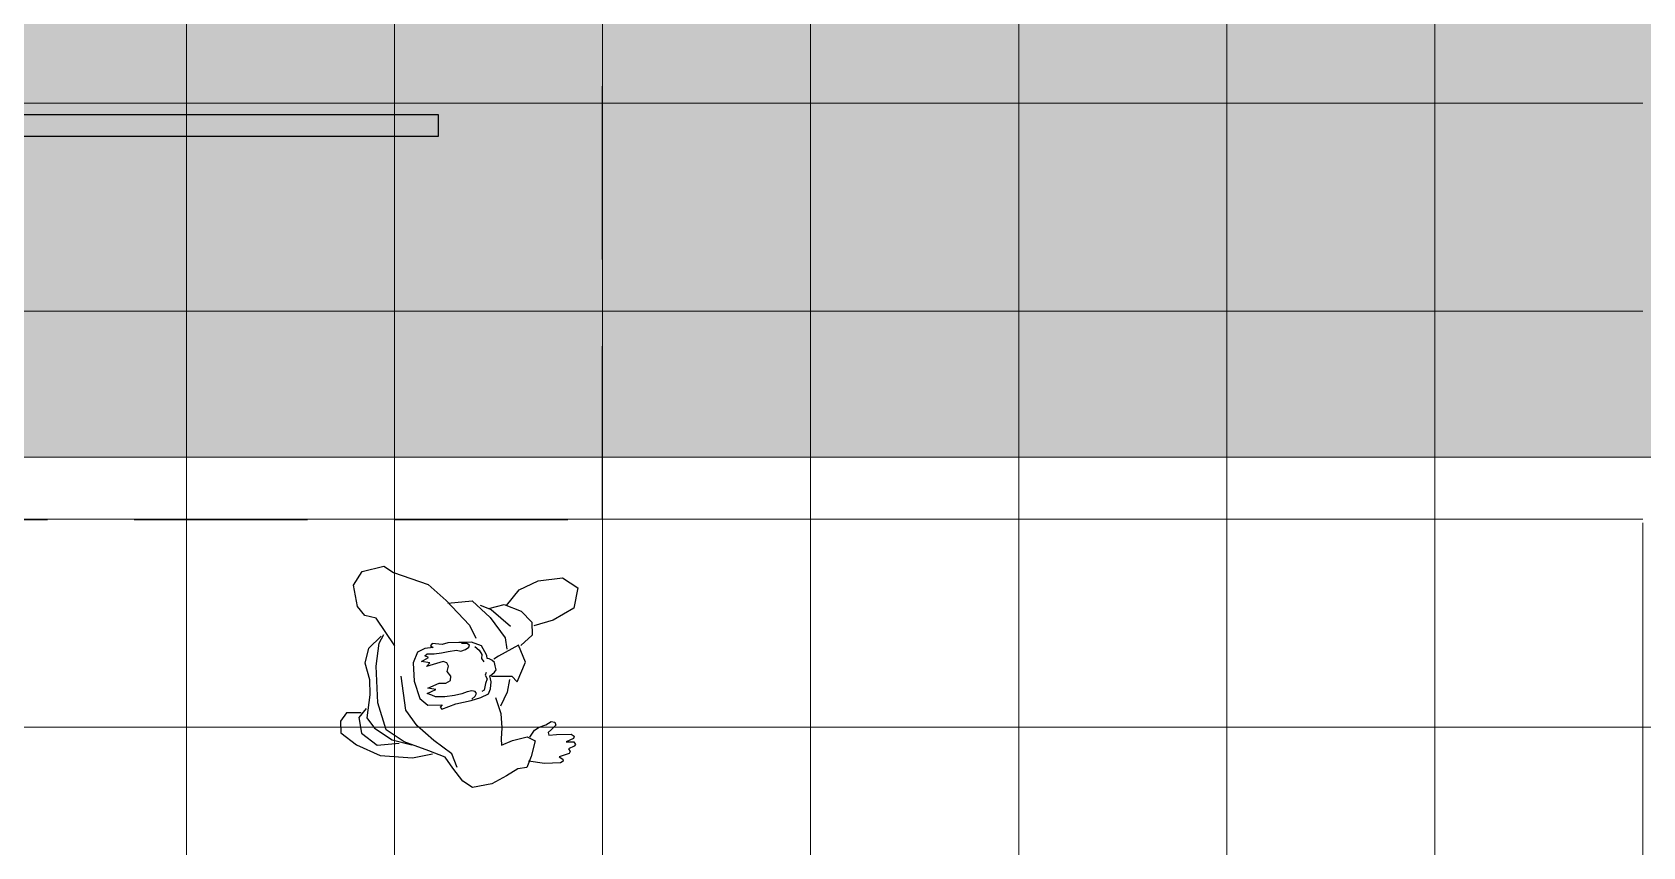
# Model space of a CAD drawing. Header units: millimetres. Extents: x 2335845 to 2509607, y 289014 to 361737.
# Drawn here: x 2365942 to 2370586, y 301757 to 304106 of the extents above; entities that cross this region are included whole.
import ezdxf

# ---------------------------------------------------------------- set-up
doc = ezdxf.new("R2010")
doc.units = ezdxf.units.MM
doc.linetypes.add('DASHED', pattern=[0.75, 0.5, -0.25])
for name, color, linetype in [('FLOOR MARK', 7, 'Continuous'), ('FR-CUSTOM', 40, 'Continuous'), ('I-FUR', 7, 'Continuous'), ('I-FURN', 7, 'Continuous')]:
    doc.layers.add(name, color=color, linetype=linetype)
for name, color, linetype, lineweight in [('TOA-FC-GYPSUM', 250, 'Continuous', 5), ('TOA-FL-TILE-2', 8, 'Continuous', 5), ('TOA-FL-TILE-3', 8, 'Continuous', 5)]:
    doc.layers.add(name, color=color, linetype=linetype, lineweight=lineweight)

# ---------------------------------------------------------------- blocks, each defined once
blk = doc.blocks.new('G$CEFFFF363')
at = {"layer": 'FR-CUSTOM', "ltscale": 5}
blk.add_lwpolyline([(957.8, 4765.9), (957.8, 6765.9), (882.8, 6765.9), (882.8, 4765.9)], close=True, dxfattribs=at)
blk = doc.blocks.new('Man_Walking')
at = {"color": 8}
for points in [[(6.99, 20.05), (5.67, 21.74), (5.22, 23.9), (5.48, 26.47), (6.87, 27.81), (8.86, 26.91), (9.59, 24.5), (9.74, 22.36)], [(21.06, 19.29), (20.45, 19.95), (20.28, 20.49), (20.18, 21.24), (19.98, 21.85), (20.11, 22.23), (20.47, 22.26), (20.81, 21.71), (21.04, 21.29), (21.32, 21.29), (21.44, 22.11), (21.75, 23.61), (22.01, 23.87), (22.24, 23.76), (22.41, 22.92), (22.6, 23.71), (22.91, 23.81), (23.04, 23.66), (23.19, 23.01), (23.52, 23.1), (23.67, 22.95), (23.81, 21.86), (24.12, 22.16), (24.34, 22.14), (24.45, 21.83), (24.13, 20.19), (23.5, 18.59)], [(6.86, 18.16), (6.83, 19.83), (7.93, 21.42), (9.28, 22.24), (10.63, 21.99), (11.44, 20.56)], [(13.9, 16.81), (14.36, 18.91), (15.07, 19.31), (13.27, 20.66), (11.35, 20.34), (12.01, 18.01), (12.2, 17.47)], [(5.35, 14.08), (5.69, 16.64), (7.84, 18.09), (10.27, 19.13), (11.48, 19.04)], [(6.34, 17.36), (7.03, 18.37), (9.19, 19.96)], [(16.18, 16.72), (17.94, 16.9), (19.44, 16.64), (20.55, 16.33), (21.23, 16.21), (21.01, 17.44), (20.98, 19.04), (21.56, 19.76), (23.1, 18.96), (24.11, 18.28), (24.04, 17.3), (24.48, 15.97), (24.96, 14.27), (24.89, 12.22), (23.99, 11.37), (22.42, 10.65), (21.09, 10.13), (20.07, 8.61), (18.54, 6.29), (16.91, 4.73), (13.93, 4.49), (10.1, 5.22), (7.81, 6.07), (7.02, 6.74)], [(14.64, 18.58), (15.89, 18.04), (17.19, 17.03)], [(8.45, 7.62), (5.17, 6.34), (4.64, 5.24), (3.53, 4.71), (1.26, 4.8), (0.06, 6.02), (0, 8.39), (0.9, 9.23), (2.96, 12.51), (5.04, 13.95), (8.13, 15.78), (9.6, 16.13)], [(15.78, 14.24), (15.56, 14.65), (15.32, 14.88), (15.08, 14.76), (14.92, 14.46), (14.92, 13.93), (15, 13.34), (15.01, 12.57), (14.89, 11.55), (14.68, 10.58), (14.43, 10.25), (14.14, 9.81), (13.93, 10.78), (13.59, 9.99), (13.36, 11.26), (13.52, 11.97), (13.35, 12.52), (12.92, 12.65), (12.34, 12.39), (11.82, 12.63), (11.44, 12.54), (11.23, 12.19), (11.29, 11.11), (11.34, 10.38), (11.06, 10.8), (10.7, 9.99), (10.48, 10.79), (10.2, 10.46), (10.06, 10.76), (10.22, 11.47), (10.3, 12.23), (10.31, 12.95), (10.37, 13.86), (10.57, 14.26), (10.53, 14.78), (10.38, 15.19), (10.17, 15.3), (9.95, 15.05), (9.81, 14.5)], [(10.44, 15.81), (10.91, 16.17), (11.42, 16.35), (11.85, 16.22), (12.23, 16.38)], [(13.37, 16.35), (13.64, 16.19), (14.05, 16.32), (14.49, 16.03), (15.15, 15.73), (15.24, 15.47)], [(22.46, 11.1), (20.92, 10.91), (19.14, 9.36), (17.22, 7.98), (15.34, 7.2), (11.72, 7.54)], [(14.55, 2.55), (14.21, 1.05), (14.91, 0.24), (16.11, 0), (17.72, 1.33), (19.4, 3.49), (20.4, 6.76), (20.47, 8.89)], [(7.15, 6.42), (8.1, 4.84), (9.49, 4.13), (11.32, 4.22), (12.89, 3.88), (15.19, 3.03), (16.44, 3.55), (18.07, 5.11), (19.05, 7.01)], [(14.21, 3.18), (14.98, 2.21), (16.64, 2.09), (18.26, 3.42), (18.58, 5.75)]]:
    blk.add_lwpolyline(points, dxfattribs=at)
blk.add_lwpolyline([(12.92, 17.45), (12.54, 17.46), (12.27, 17.24), (12.04, 16.98), (11.96, 16.8), (11.66, 16.84), (11.21, 16.71), (10.54, 16.53), (9.91, 15.57), (9.79, 14.83), (9.66, 14.26), (9.43, 13.11), (9.44, 12.5), (9.11, 11.52), (9.3, 11.28), (9.55, 11.51), (9.44, 10.64), (9.66, 9.8), (10.64, 9.08), (12.55, 8.76), (14.49, 8.92), (15.36, 9.6), (15.65, 11.07), (15.86, 10.8), (16.08, 10.93), (15.87, 12.48), (15.92, 14.16), (15.81, 15.22), (15.62, 16.09), (15.17, 16.43), (14.45, 16.67), (13.81, 16.64), (13.72, 16.91), (13.55, 17.24), (13.36, 17.44)], close=True, dxfattribs=at)
blk = doc.blocks.new('M3')
at = {"color": 8}
blk.add_blockref('Man_Walking', (0, 0), dxfattribs=at)

msp = doc.modelspace()

# ---------------------------------------------------------------- hatches: boundary and pattern name
at = {"layer": 'TOA-FC-GYPSUM'}
h = msp.add_hatch(dxfattribs=at)
h.set_pattern_fill('DASH', color=252, scale=50, angle=45)
h.set_pattern_definition([(45, (90021.14, 24146.98), (0, 224.506403), [158.75, -158.75])])
edge = h.paths.add_edge_path()
edge.add_line((2394228.73, 302880.228), (2361837.845, 302880.228))
edge.add_arc((2362325.55, 304175.771), 1384.301, 194.563351, 249.3712, ccw=False)
edge.add_line((2360985.727, 303827.688), (2360985.727, 306907.174))
edge.add_line((2360985.727, 306907.174), (2372044.682, 306901.61))
edge.add_line((2372044.682, 306901.61), (2372044.683, 304701.624))
edge.add_line((2372044.683, 304701.624), (2384044.683, 304701.624))
edge.add_line((2384044.683, 304701.624), (2384044.683, 306901.625))
edge.add_line((2384044.683, 306901.625), (2395185.727, 306907.174))
edge.add_line((2395185.727, 306907.174), (2395185.727, 303827.688))
edge.add_arc((2394120.702, 304127.005), 1106.286, 276.434642, 344.302388, ccw=False)
at = {"layer": 'TOA-FL-TILE-2', "true_color": 0x5e67af}
h = msp.add_hatch(dxfattribs=at)
h.set_pattern_fill('_USER', color=165, scale=600, double=1, pattern_type=0)
h.set_pattern_definition([(0, (2360385.7, 305701.64), (0, 600), []), (90, (2360385.7, 305701.64), (-600, 4e-14), [])])
h.paths.add_polyline_path([(2367585.714, 306901.633), (2360985.727, 306901.633), (2360985.727, 302701.148), (2367585.714, 302701.148)])
at = {"layer": 'TOA-FL-TILE-3'}
h = msp.add_hatch(dxfattribs=at)
h.set_pattern_fill('_USER', color=253, scale=600, double=1, pattern_type=0)
h.set_pattern_definition([(0, (2357985.7, 306901.64), (0, 600), []), (90, (2357985.7, 306901.64), (-600, 4e-14), [])])
h.paths.add_polyline_path([(2367585.714, 306904.403), (2360985.727, 306903.711), (2360985.727, 302699.07), (2367585.714, 302699.763)], flags=17)
edge = h.paths.add_edge_path(flags=16)
edge.add_line((2361443.619, 301499.697), (2375246.92, 301499.697))
edge.add_arc((2374696.248, 301062.795), 702.939, 11.230544, 38.428441, ccw=False)
edge.add_line((2375385.727, 301199.697), (2375385.727, 295200.745))
edge.add_arc((2375087.434, 295199.933), 298.294, -90.135783, 0.155946, ccw=False)
edge.add_line((2375086.727, 294901.64), (2361443.619, 294900.745))
edge.add_arc((2361668.237, 295743.023), 871.714, 218.468347, 255.067857, ccw=False)
edge.add_line((2360985.727, 295200.745), (2360985.727, 301199.697))
edge.add_arc((2361668.237, 300657.419), 871.714, 104.932143, 141.531653, ccw=False)
h.paths.add_polyline_path([(2385585.726, 306901.625), (2384044.683, 306901.625), (2384044.683, 304701.624), (2372044.683, 304701.624), (2372044.682, 306901.61), (2370585.713, 306901.625), (2370585.714, 302691.494), (2385585.728, 302691.494)], flags=16)
h.paths.add_polyline_path([(2388585.727, 306905.815), (2395185.714, 306905.815), (2395185.714, 302735.166), (2388585.727, 302735.166)], flags=17)
edge = h.paths.add_edge_path(flags=16)
edge.add_line((2381085.727, 294901.64), (2395185.727, 294901.637))
edge.add_line((2395185.727, 294901.637), (2395185.727, 301214.879))
edge.add_arc((2394379.187, 300406.596), 1141.854, 45.06188, 73.270422)
edge.add_line((2394707.875, 301500.119), (2381061.98, 301500.699))
edge.add_arc((2381085.982, 301201.086), 300.572, 94.580191, 177.369814)
edge.add_line((2380785.727, 301214.879), (2380785.727, 295219.957))
edge.add_arc((2381114.134, 295228.94), 328.53, 181.566723, 265.039569)
edge = h.paths.add_edge_path(flags=16)
edge.add_line((2396947.437, 304501.637), (2403023.991, 304501.637))
edge.add_arc((2403124.87, 304939.657), 449.487, 257.030623, 388.136623)
edge.add_line((2403585.714, 305151.624), (2403585.714, 306900.873))
edge.add_line((2403585.714, 306900.873), (2396385.713, 306901.631))
edge.add_line((2396385.713, 306901.631), (2396385.715, 305151.624))
edge.add_arc((2396864.29, 304997.497), 502.782, 162.14863, 279.518875)
h.paths.add_polyline_path([(2396385.714, 294901.64), (2396385.714, 301501.637), (2403585.713, 301501.637), (2403585.713, 294901.637)], flags=16)
edge = h.paths.add_edge_path()
edge.add_line((2357985.714, 306901.626), (2357985.73, 303901.639))
edge.add_line((2357985.73, 303901.639), (2359785.722, 303901.635))
edge.add_line((2359785.722, 303901.635), (2359785.714, 295501.637))
edge.add_line((2359785.714, 295501.637), (2357885.725, 295501.637))
edge.add_line((2357885.725, 295501.637), (2357884.218, 295843.515))
edge.add_line((2357884.218, 295843.515), (2352910.328, 295843.52))
edge.add_line((2352910.328, 295843.52), (2352911.835, 294601.622))
edge.add_line((2352911.835, 294601.622), (2351044.683, 294601.622))
edge.add_line((2351044.683, 294601.622), (2351044.683, 293701.624))
edge.add_line((2351044.683, 293701.624), (2350244.683, 293701.624))
edge.add_line((2350244.683, 293701.624), (2350244.683, 291915.217))
edge.add_arc((2372334.758, -28802.036), 321477.103, 83.98092871, 93.94014429, ccw=False)
edge.add_line((2406044.683, 290902.779), (2406044.683, 296951.624))
edge.add_line((2406044.683, 296951.624), (2405044.683, 296951.624))
edge.add_line((2405044.683, 296951.624), (2405044.633, 306905.059))
edge.add_line((2405044.633, 306905.059), (2387537.951, 306905.039))
edge.add_line((2387537.951, 306905.039), (2387537.947, 307005.814))
edge.add_line((2387537.947, 307005.814), (2386486.979, 307003.831))
edge.add_line((2386486.979, 307003.831), (2386485.042, 306905.037))
edge.add_line((2386485.042, 306905.037), (2384044.683, 306905.035))
edge.add_line((2384044.683, 306905.035), (2384044.684, 305701.624))
edge.add_line((2384044.684, 305701.624), (2383044.683, 305701.624))
edge.add_line((2383044.683, 305701.624), (2383044.683, 304801.624))
edge.add_line((2383044.683, 304801.624), (2373044.683, 304801.624))
edge.add_line((2373044.683, 304801.624), (2373044.683, 305701.624))
edge.add_line((2373044.683, 305701.624), (2372044.683, 305701.624))
edge.add_line((2372044.683, 305701.624), (2372044.682, 306901.628))
edge.add_line((2372044.682, 306901.628), (2369610.529, 306901.551))
edge.add_line((2369610.529, 306901.551), (2369610.532, 307002.744))
edge.add_line((2369610.532, 307002.744), (2368560.531, 307002.665))
edge.add_line((2368560.531, 307002.665), (2368560.527, 306901.51))
edge.add_line((2368560.527, 306901.51), (2357985.714, 306901.644))

# ---------------------------------------------------------------- linework, layer by layer
at = {"layer": 'FLOOR MARK', "linetype": 'DASHED', "ltscale": 1000, "elevation": 0}
msp.add_lwpolyline([(2367585.714, 306901.633), (2360985.727, 306901.633), (2360985.727, 302701.148), (2367585.714, 302701.148)], close=True, dxfattribs=at)
at = {"layer": 'TOA-FC-GYPSUM', "elevation": 0}
msp.add_lwpolyline([(2360985.727, 306907.174), (2372044.682, 306901.61), (2372044.683, 304701.624), (2384044.683, 304701.624), (2384044.683, 306901.625), (2395185.727, 306907.174), (2395185.727, 303827.688, -0.21037871), (2394228.73, 302880.228), (2361837.845, 302880.228, -0.24381001), (2360985.727, 303827.688)], format="xyb", close=True, dxfattribs=at)

# ---------------------------------------------------------------- block references
at = {"layer": 'I-FUR', "xscale": 27.33749999850988, "yscale": 27.33749999850988, "zscale": 27.33749999850988, "rotation": 283.0663746763042}
msp.add_blockref('M3', (2366732.253, 302514.956), dxfattribs=at)
at = {"layer": 'I-FURN', "xscale": 0.8206400499651405, "yscale": 0.8206400499651405, "zscale": 0.8206400499651405, "rotation": 270}
msp.add_blockref('G$CEFFFF363', (2361561.193, 304592.328, 0), dxfattribs=at)

doc.saveas('drawing.dxf')
